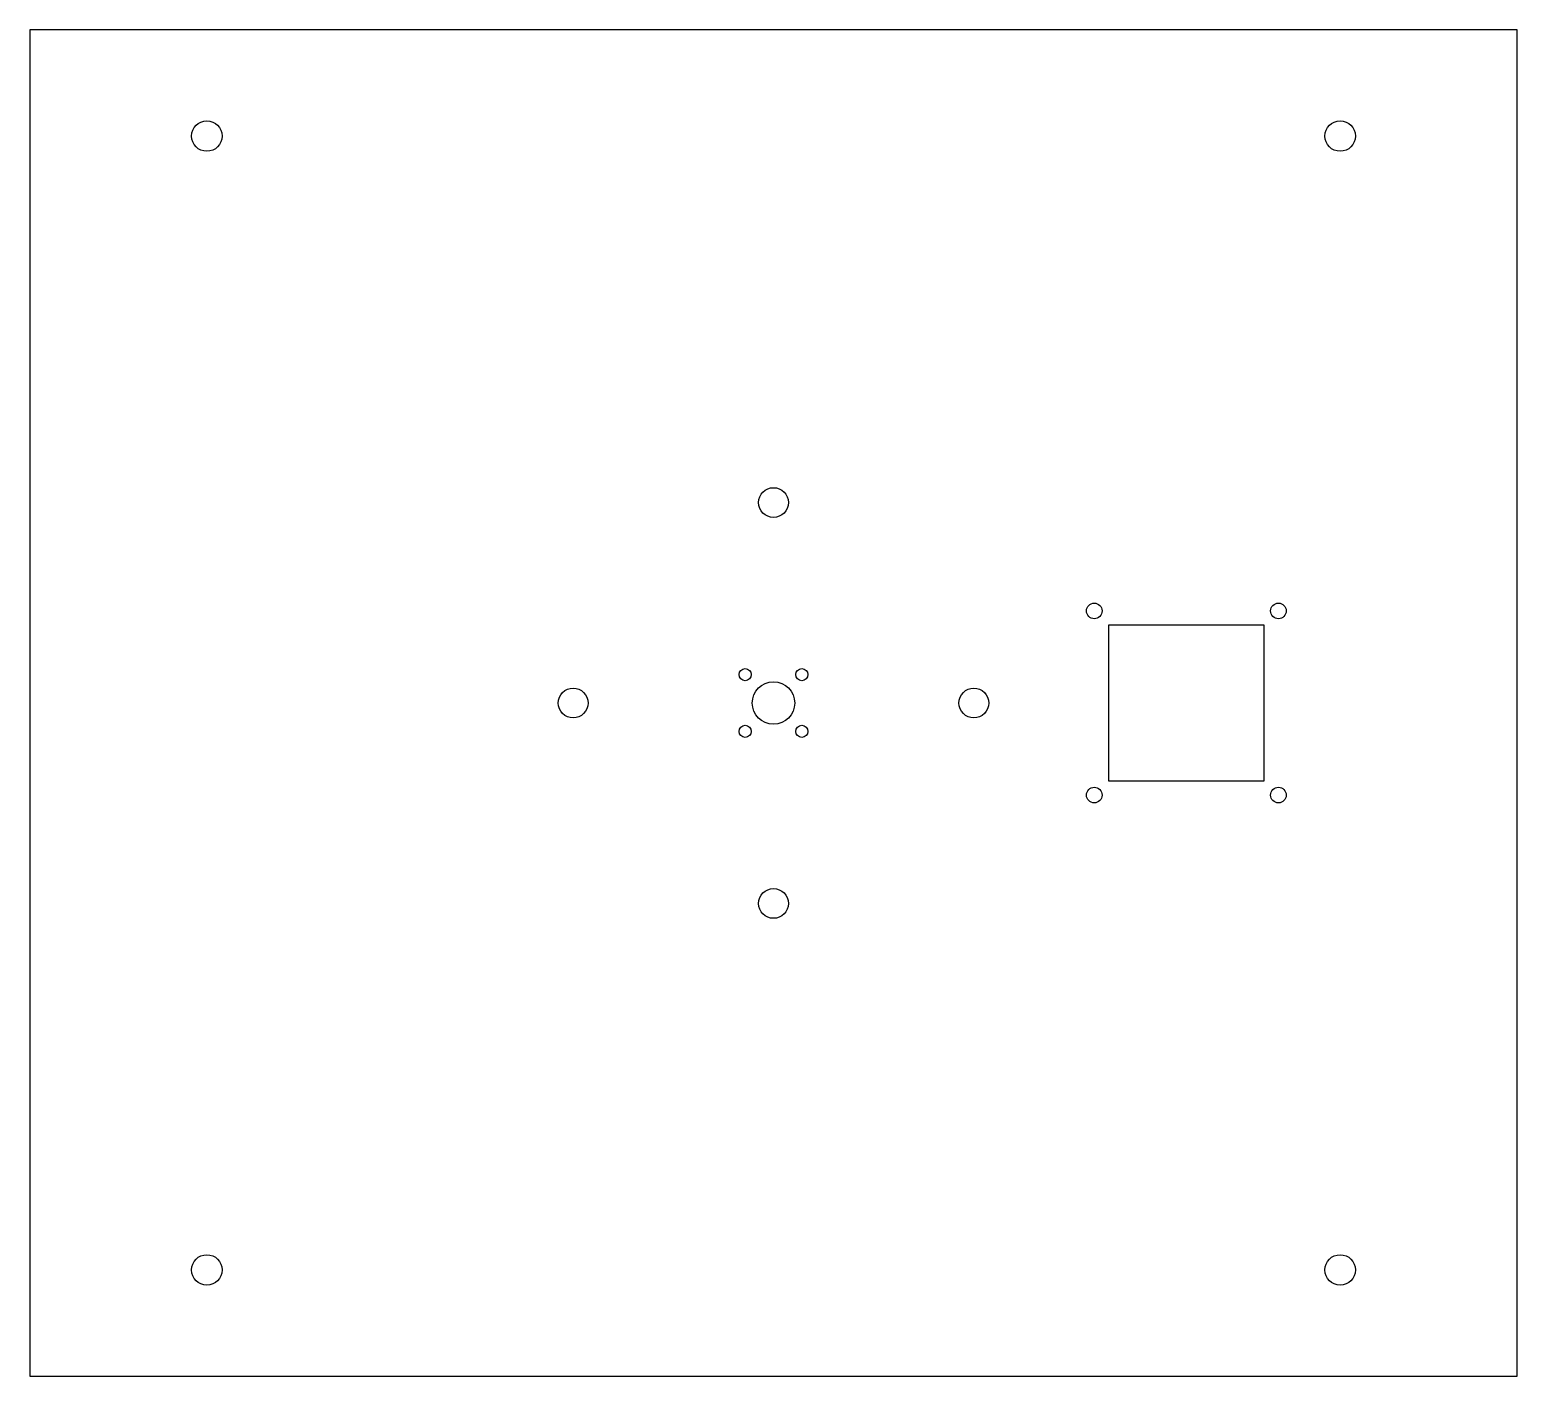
# Model space of a CAD drawing. Header units: millimetres. Extents: x 0 to 420, y 0 to 380.
import ezdxf

# ---------------------------------------------------------------- set-up
doc = ezdxf.new("R2010")
doc.units = ezdxf.units.MM

msp = doc.modelspace()

# ---------------------------------------------------------------- linework, layer by layer
at = {"layer": 'CUT'}
for p, q in [((420, 380), (0, 380)), ((0, 380), (0, 0)), ((420, 0), (420, 380)), ((348.57, 212), (304.57, 212)), ((304.57, 212), (304.57, 168)), ((348.57, 168), (348.57, 212)), ((304.57, 168), (348.57, 168)), ((0, 0), (420, 0))]:
    msp.add_line(p, q, dxfattribs=at)
for centre, radius in [((50, 350), 4.3), ((370, 350), 4.3), ((210, 246.57), 4.2), ((300.57, 216), 2.2), ((352.57, 216), 2.2), ((202, 198), 1.7), ((218, 198), 1.7), ((153.43, 190), 4.2), ((210, 190), 6), ((266.57, 190), 4.2), ((202, 182), 1.7), ((218, 182), 1.7), ((300.57, 164), 2.2), ((352.57, 164), 2.2), ((210, 133.43), 4.2), ((50, 30), 4.3), ((370, 30), 4.3)]:
    msp.add_circle(centre, radius, dxfattribs=at)

doc.saveas('drawing.dxf')
